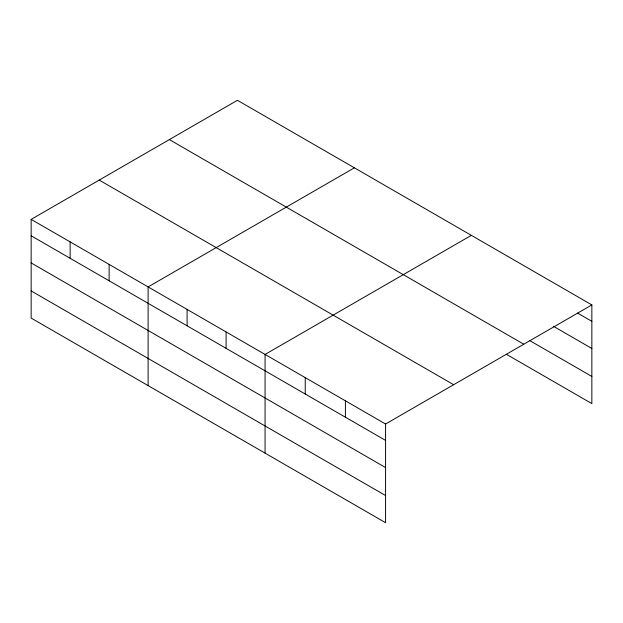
<?xml version="1.0" encoding="UTF-8"?>
<svg xmlns="http://www.w3.org/2000/svg" width="623" height="623" viewBox="0 0 623 623"><rect width="100%" height="100%" fill="white"/><g stroke="black" fill="none" stroke-linecap="round" stroke-linejoin="round"><path stroke-width="0.93" d="M31.15 219.382L385.575 424.014L385.575 522.705L31.15 318.08L31.15 219.382L237.425 100.295L591.85 304.92L591.85 403.618L506.491 354.331M354.386 167.821L148.11 286.915L148.11 385.606M471.346 235.346L265.071 354.44L265.071 453.131M385.575 424.014L591.85 304.92M577.622 313.104L591.85 321.312M553.356 326.25L591.85 348.475M529.924 340.703L591.85 376.456M169.355 139.599L523.779 344.223M99.221 180.086L453.645 384.71M31.15 235.782L385.575 440.406M31.15 262.937L385.575 467.562M31.15 290.918L385.575 495.542M345.407 400.823L345.407 417.215M305.239 377.631L305.239 394.024M226.087 331.934L226.087 348.327M187.095 309.421L187.095 325.813M109.126 264.401L109.126 280.794M70.134 241.895L70.134 258.288"/></g></svg>
